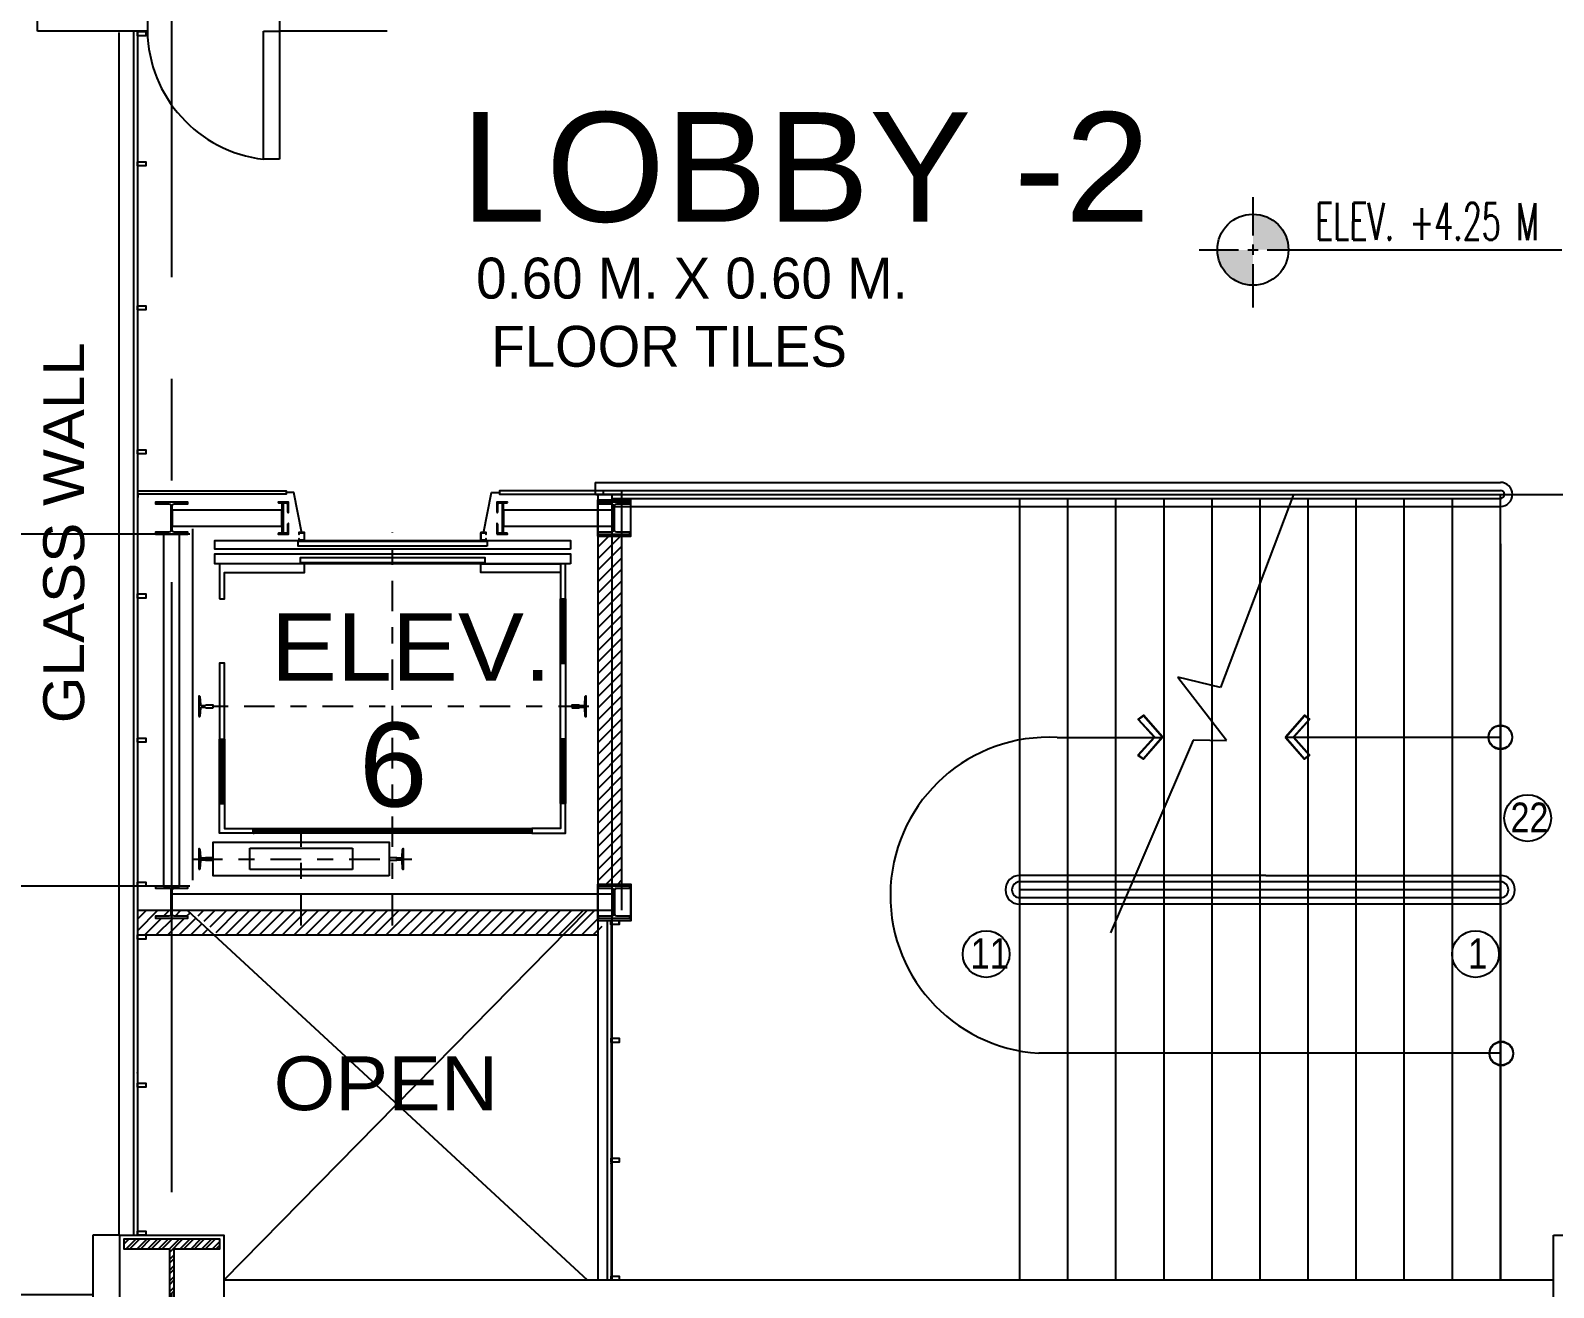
# Model space of a CAD drawing. Header units: millimetres. Extents: x 2148 to 2681, y 758 to 986.
# Drawn here: x 2321.53 to 2331.04, y 884.07 to 891.92 of the extents above; entities that cross this region are included whole.
import ezdxf

# ---------------------------------------------------------------- set-up
doc = ezdxf.new("R2010")
doc.units = ezdxf.units.MM
for name, pattern in [('ACAD_ISO02W100', [15, 12, -3]), ('CENTER2', [28.575, 19.05, -3.175, 3.175, -3.175]), ('DASHED2', [0.375, 0.25, -0.125])]:
    doc.linetypes.add(name, pattern=pattern)
for name, color, linetype in [('A-Hatch', 253, 'Continuous'), ('A-Mullion', 2, 'Continuous'), ('A-Stairs', 1, 'Continuous'), ('A-Wall', 4, 'Continuous'), ('A-wdw-glaz', 2, 'Continuous'), ('ar elev', 2, 'Continuous'), ('cladding', 2, 'Continuous'), ('COL-EX', 2, 'Continuous'), ('DR', 7, 'Continuous'), ('FIXTURE', 1, 'Continuous'), ('HATCH', 8, 'Continuous'), ('Layer1', 5, 'Continuous'), ('p-boarder', 2, 'Continuous'), ('QUOTE', 2, 'Continuous'), ('S_GRID LINES', 252, 'Continuous'), ('TEXT', 6, 'Continuous')]:
    doc.layers.add(name, color=color, linetype=linetype)
doc.styles.add('100', font='SIMPLEX.shx', dxfattribs={"height": 0.25})
doc.styles.add('ARIALNW', font='ARIALN.TTF')
doc.styles.add('MMTX$0$ESMX$0$X-OPTA1D', font='x-opta1d')
doc.styles.add('SWISS', font='swissl.ttf')
doc.dimstyles.new('DIM 100', dxfattribs={"dimtxt": 0.2, "dimasz": 0.2, "dimexe": 0.1, "dimexo": 0, "dimgap": 0.05, "dimtad": 1, "dimzin": 0, "dimdsep": 46, "dimtxsty": 'ARIALNW', "dimcen": 0.09, "dimclrd": 6, "dimclre": 6, "dimclrt": 13, "dimadec": 0, "dimazin": 0, "dimtfac": 1, "dimtofl": 0, "dimtmove": 2, "dimatfit": 3, "dimfxl": 1, "dimtolj": 1, "dimtzin": 0, "dimarcsym": 0})

# ---------------------------------------------------------------- blocks, each defined once
blk = doc.blocks.new('*D2479')
at = {"layer": 'Defpoints', "color": 0, "transparency": 16777216}
for p in [(2331.3028, 892.0192, 0), (2334.9698, 892.0192), (2330.6595, 889.0209, 0)]:
    blk.add_point(p, dxfattribs=at)
at = {"layer": 'FIXTURE', "color": 6, "lineweight": -2, "transparency": 16777216}
for p, q in [((2331.3028, 892.0192), (2335.0698, 892.0192)), ((2334.9698, 889.2209), (2334.9698, 891.8192)), ((2330.6595, 889.0209), (2335.0698, 889.0209))]:
    blk.add_line(p, q, dxfattribs=at)
at = {"layer": 'FIXTURE', "color": 6, "transparency": 16777216}
for points in [[(2334.9364, 891.8192), (2335.0031, 891.8192), (2334.9698, 892.0192)], [(2334.9364, 889.2209), (2335.0031, 889.2209), (2334.9698, 889.0209)]]:
    blk.add_solid(points, dxfattribs=at)
at = {"layer": 'FIXTURE', "color": 13, "transparency": 16777216, "insert": (2334.7666, 890.5201), "char_height": 0.3, "attachment_point": 5, "rotation": 90, "style": 'ARIALNW'}
blk.add_mtext('\\A1;3.00', dxfattribs=at)
blk = doc.blocks.new('*D2484')
at = {"layer": 'Defpoints', "color": 0, "transparency": 16777216}
for p in [(2316.8408, 888.7736), (2322.5245, 888.7736, 0), (2322.5245, 886.5736, 0)]:
    blk.add_point(p, dxfattribs=at)
at = {"layer": 'FIXTURE', "color": 6, "lineweight": -2, "transparency": 16777216}
for p, q in [((2322.5245, 888.7736), (2316.7408, 888.7736)), ((2316.8408, 886.7736), (2316.8408, 888.5736)), ((2322.5245, 886.5736), (2316.7408, 886.5736))]:
    blk.add_line(p, q, dxfattribs=at)
at = {"layer": 'FIXTURE', "color": 6, "transparency": 16777216}
for points in [[(2316.8075, 888.5736), (2316.8741, 888.5736), (2316.8408, 888.7736)], [(2316.8075, 886.7736), (2316.8741, 886.7736), (2316.8408, 886.5736)]]:
    blk.add_solid(points, dxfattribs=at)
at = {"layer": 'FIXTURE', "color": 13, "transparency": 16777216, "insert": (2316.6376, 887.6736), "char_height": 0.3, "attachment_point": 5, "rotation": 90, "style": 'ARIALNW'}
blk.add_mtext('\\A1;2.20', dxfattribs=at)
blk = doc.blocks.new('*D2485')
at = {"layer": 'Defpoints', "color": 0, "transparency": 16777216}
for p in [(2322.0823, 886.5736), (2316.8408, 884.0205), (2321.9195, 884.0205, 0)]:
    blk.add_point(p, dxfattribs=at)
at = {"layer": 'FIXTURE', "color": 6, "lineweight": -2, "transparency": 16777216}
for p, q in [((2322.0823, 886.5736), (2316.7408, 886.5736)), ((2316.8408, 886.3736), (2316.8408, 884.2205)), ((2321.9195, 884.0205), (2316.7408, 884.0205))]:
    blk.add_line(p, q, dxfattribs=at)
at = {"layer": 'FIXTURE', "color": 6, "transparency": 16777216}
for points in [[(2316.8075, 886.3736), (2316.8741, 886.3736), (2316.8408, 886.5736)], [(2316.8075, 884.2205), (2316.8741, 884.2205), (2316.8408, 884.0205)]]:
    blk.add_solid(points, dxfattribs=at)
at = {"layer": 'FIXTURE', "color": 13, "transparency": 16777216, "insert": (2316.6376, 885.2971), "char_height": 0.3, "attachment_point": 5, "rotation": 90, "style": 'ARIALNW'}
blk.add_mtext('\\A1;2.55', dxfattribs=at)

msp = doc.modelspace()

# ---------------------------------------------------------------- hatches: boundary and pattern name
at = {"layer": 'A-Hatch'}
h = msp.add_hatch(dxfattribs=at)
h.set_pattern_fill('ANSI32', color=256, scale=0.005, style=0)
h.set_pattern_definition([(45, (32.251856, 3e-13), (-0.0336759605, 0.0336759605), []), (45, (32.274306, 3e-13), (-0.0336759605, 0.0336759605), [])])
h.paths.add_polyline_path([(2322.4274167, 884.308508), (2322.7124167, 884.308508), (2322.7124167, 884.368508), (2322.1124167, 884.368508), (2322.1124167, 884.308508), (2322.3974167, 884.308508), (2322.3974167, 883.728508), (2322.1124167, 883.728508), (2322.1124167, 883.668508), (2322.7124167, 883.668508), (2322.7124167, 883.728508), (2322.4274167, 883.728508)])
at = {"layer": 'HATCH'}
h = msp.add_hatch(dxfattribs=at)
h.set_pattern_fill('ANSI31', color=256, scale=0.016, style=0)
h.set_pattern_definition([(45, (-332.85377, 112.380505), (-0.0359210245, 0.0359210245), [])])
h.paths.add_polyline_path([(2325.0714611, 886.5853928), (2325.1486391, 886.5853928), (2325.1490279, 888.7599688), (2325.0714492, 888.7599688)])
h.paths.add_polyline_path([(2325.1486391, 886.5853928), (2325.2214612, 886.5853928), (2325.2214492, 888.7599688), (2325.1490279, 888.7599688)])
h = msp.add_hatch(dxfattribs=at)
h.set_pattern_fill('ANSI31', color=256, scale=0.016, style=0)
h.set_pattern_definition([(45, (32.251856, -5e-07), (-0.0359210245, 0.0359210245), [])])
h.paths.add_polyline_path([(2322.6756505, 886.2690856), (2322.508478, 886.4236078), (2322.4162536, 886.4236078), (2322.4162536, 886.398728), (2322.4178128, 886.3924913), (2322.4224904, 886.3878138), (2322.4287271, 886.3862546), (2322.5129227, 886.3862546), (2322.5129227, 886.3737812), (2322.4124173, 886.3737812), (2322.4124173, 886.2690856)])
h.paths.add_polyline_path([(2322.4124173, 886.2690856), (2322.4124173, 886.3737812), (2322.3117887, 886.3737812), (2322.3117887, 886.3862546), (2322.3944252, 886.3862546), (2322.402221, 886.3878138), (2322.4068986, 886.3924913), (2322.4084578, 886.398728), (2322.4084578, 886.4236078), (2322.1998849, 886.4236078), (2322.1998849, 886.2690856), (2322.2512282, 886.2690856)])
h = msp.add_hatch(dxfattribs=at)
h.set_pattern_fill('ANSI31', color=256, scale=0.016, style=0)
h.set_pattern_definition([(45, (32.249755, -5e-07), (-0.0359210245, 0.0359210245), [])])
h.paths.add_polyline_path([(2325.0984241, 886.2736749), (2325.0984241, 886.3603933), (2325.0693485, 886.3603933), (2325.0693485, 886.4236749), (2322.5422117, 886.4236749), (2322.5422117, 886.4204985), (2322.7010553, 886.2736749)])
at = {"layer": 'Layer1'}
for points in [[(2329.1611891, 890.7707595), (2329.1609535, 890.5487558), (2329.3829571, 890.5485202, 0.414213562)], [(2329.1607517, 890.3256524), (2329.1609709, 890.5481571), (2328.9389837, 890.5478917, 0.414213562)]]:
    msp.add_hatch(color=32, dxfattribs=at).paths.add_polyline_path(points)

# ---------------------------------------------------------------- linework, layer by layer
for p, q in [((2322.9842481, 891.1145249, 0), (2322.9842481, 891.9145249, 0)), ((2322.9842481, 891.9145249, 0), (2323.0842481, 891.9145249, 0)), ((2323.0842481, 891.9145249, 0), (2323.0842481, 891.1145249, 0)), ((2323.0842481, 891.1145249, 0), (2322.9842481, 891.1145249, 0))]:
    msp.add_line(p, q)
at = {"ltscale": 0.05}
for p, q in [((2322.1998843, 889.0172577, 0), (2322.1998843, 889.0011206, 0)), ((2322.5422116, 886.6120781, 0), (2322.5422116, 888.8063899, 0))]:
    msp.add_line(p, q, dxfattribs=at)
for centre in [(2330.8759863, 886.999315, 0), (2327.4952535, 886.1498269, 0), (2330.5505788, 886.1498269, 0)]:
    msp.add_circle(centre, 0.1459092, dxfattribs=at)
at = {"layer": 'A-Mullion'}
for points, elevation in [([(2322.1977836, 891.9118877), (2322.249127, 891.9118877), (2322.249127, 891.8862163), (2322.1977836, 891.8862163)], 0), ([(2322.1977836, 891.0992792), (2322.249127, 891.0992792), (2322.249127, 891.0736078), (2322.1977836, 891.0736078)], 0), ([(2322.1977836, 890.1992792), (2322.249127, 890.1992792), (2322.249127, 890.1736078), (2322.1977836, 890.1736078)], 0), ([(2322.1977836, 889.2992792), (2322.249127, 889.2992792), (2322.249127, 889.2736078), (2322.1977836, 889.2736078)], 0), ([(2322.1977836, 888.3992792), (2322.249127, 888.3992792), (2322.249127, 888.3736078), (2322.1977836, 888.3736078)], 0), ([(2322.1977836, 887.4992792), (2322.249127, 887.4992792), (2322.249127, 887.4736078), (2322.1977836, 887.4736078)], 0), ([(2322.1977836, 886.5992792), (2322.249127, 886.5992792), (2322.249127, 886.5736078), (2322.1977836, 886.5736078)], -0.0000001), ([(2325.1519271, 886.3603933), (2325.2032705, 886.3603933), (2325.2032705, 886.3347219), (2325.1519271, 886.3347219)], 0), ([(2325.1540278, 886.3603938), (2325.2053712, 886.3603938), (2325.2053712, 886.3347224), (2325.1540278, 886.3347224)], 0), ([(2325.1540278, 885.6242594), (2325.2053712, 885.6242594), (2325.2053712, 885.598588), (2325.1540278, 885.598588)], 0), ([(2322.1977836, 885.3441323), (2322.249127, 885.3441323), (2322.249127, 885.3184609), (2322.1977836, 885.3184609)], 0), ([(2325.1540278, 884.8752892), (2325.2053712, 884.8752892), (2325.2053712, 884.8496178), (2325.1540278, 884.8496178)], 0), ([(2322.1977836, 884.4191789), (2322.249127, 884.4191789), (2322.249127, 884.3935075), (2322.1977836, 884.3935075)], 0), ([(2325.1540278, 884.1391548), (2325.2053712, 884.1391548), (2325.2053712, 884.1134834), (2325.1540278, 884.1134834)], 0)]:
    msp.add_lwpolyline(points, close=True, dxfattribs=dict(at, elevation=elevation))
msp.add_lwpolyline([(2322.1977836, 886.2690856), (2322.249127, 886.2690856), (2322.249127, 886.2434143), (2322.1977836, 886.2434143)], close=True, dxfattribs=at)
at = {"layer": 'A-Stairs', "ltscale": 10}
for p, q in [((2325.0556162, 889.095938, 0.0000005), (2330.7059022, 889.095938, 0)), ((2325.0578474, 889.020938, 0), (2330.6595394, 889.020938, 0)), ((2325.1056162, 889.045938, 0.0000005), (2330.7059022, 889.045938, 0)), ((2329.4143178, 889.020938, 0), (2328.9585565, 887.8146465, -0.0000001)), ((2330.7058879, 884.1134834, 0), (2330.7058879, 889.020938, 0)), ((2325.1576996, 888.995938, 0), (2330.2205374, 888.995938, 0)), ((2325.1576999, 888.945938, 0), (2330.2016464, 888.945938, 0)), ((2327.7058879, 884.1134834, 0), (2327.7058879, 888.9938839, 0)), ((2328.0058879, 884.1134834, 0), (2328.0058879, 888.9971338, 0)), ((2328.3058879, 884.1134834, 0), (2328.3058879, 888.9971338, 0)), ((2328.3058879, 884.1134834, 0), (2328.3058879, 888.9971338, 0)), ((2328.6058879, 884.1134834, 0), (2328.6058879, 888.9971338, 0)), ((2328.6058879, 884.1134834, 0), (2328.6058879, 888.9971338, 0)), ((2328.9058879, 884.1134834, 0), (2328.9058879, 888.9971338, 0)), ((2328.9058879, 884.1134834, 0), (2328.9058879, 888.9971338, 0)), ((2329.2058879, 884.1134834, 0), (2329.2058879, 888.9971338, 0)), ((2329.2058879, 884.1134834, 0), (2329.2058879, 888.9971338, 0)), ((2329.5058879, 884.1134834, 0), (2329.5058879, 888.9971338, 0)), ((2329.5058879, 884.1134834, 0), (2329.5058879, 888.9971338, 0)), ((2329.8058879, 884.1134834, 0), (2329.8058879, 888.9971338, 0)), ((2329.8058879, 884.1134834, 0), (2329.8058879, 888.9971338, 0)), ((2330.1058879, 884.1134834, 0), (2330.1058879, 888.9971338, 0)), ((2330.1058879, 884.1134834, 0), (2330.1058879, 888.9971338, 0)), ((2330.2016464, 888.945938, 0), (2330.7058879, 888.945938, 0)), ((2330.2205374, 888.995938, 0), (2330.7058879, 888.995938, 0)), ((2330.4058879, 884.1134834, 0), (2330.4058879, 888.9971338, 0)), ((2330.7058879, 884.1134834, 0), (2330.7058879, 888.800938, 0)), ((2330.7058879, 888.7127288, 0), (2330.7058879, 884.1134834, 0)), ((2328.9585565, 887.8146465, -0.0000001), (2328.692537, 887.8789969, -0.0000001)), ((2328.692537, 887.8789969, -0.0000001), (2328.9962042, 887.4865478, -0.0000001)), ((2328.7880222, 887.4865478, -0.0000001), (2328.2721105, 886.282621, -0.0000001)), ((2328.9962042, 887.4819981, -0.0000001), (2328.7880222, 887.4865478, -0.0000001)), ((2329.241482, 886.6413086, 0), (2327.7058879, 886.6413086, 0)), ((2329.224341, 886.6013086, 0), (2327.7058879, 886.6013086, 0)), ((2330.7058879, 886.5513086, 0), (2327.7058879, 886.5513086, 0)), ((2330.7058879, 886.6013086, 0), (2329.224341, 886.6013086, 0)), ((2329.241482, 886.6413086, 0), (2330.7058879, 886.6413086, 0)), ((2330.7058879, 886.5013086, 0), (2327.7058879, 886.5013086, 0)), ((2330.7058879, 886.4613086, 0), (2327.7058879, 886.4613086, 0))]:
    msp.add_line(p, q, dxfattribs=at)
at = {"layer": 'A-Stairs', "ltscale": 10, "extrusion": (9.15514e-08, 0, 1)}
msp.add_arc((2330.7059022, 889.020938, 0.0002134), 0.075, 270, 90, dxfattribs=at)
at = {"layer": 'A-Stairs', "ltscale": 10, "extrusion": (9.50356e-08, -1.35398e-21, 1)}
msp.add_arc((2330.7059022, 889.020938, 0.0002215), 0.025, 270, 90, dxfattribs=at)
at = {"layer": 'A-Stairs', "ltscale": 10}
for centre, radius, start, end in [((2327.7058879, 886.5513086, 0), 0.09, 90, 270), ((2327.7058879, 886.5513086, -0.0000088), 0.05, 90, 270), ((2330.7058879, 886.5513086, -0.0000082), 0.09, 270, 90), ((2330.7058879, 886.5513086, -0.0000086), 0.05, 270, 90)]:
    msp.add_arc(centre, radius, start, end, dxfattribs=at)
at = {"layer": 'A-Wall', "ltscale": 10}
for p, q in [((2321.5740071, 891.9145249, 0), (2321.5740071, 894.928508, 0)), ((2322.2592027, 892.1210246, 0), (2322.2592027, 891.9145249, 0)), ((2323.0842481, 892.1210246, 0), (2323.0842481, 891.9145249, 0)), ((2322.2592027, 891.9145249, 0), (2321.5740071, 891.9145249, 0)), ((2323.7557136, 891.9145249, 0), (2323.0842481, 891.9145249, 0)), ((2325.1576995, 889.020938, 0), (2325.0076995, 889.0209372, 0)), ((2325.2193342, 889.0209376, 0), (2325.0693342, 889.0209367, 0)), ((2325.071435, 889.020938, 0), (2325.0714484, 886.5736083, 0)), ((2325.219347, 889.0183851, 0), (2325.069347, 889.0183843, 0)), ((2322.1998843, 886.4236083, 0.0000001), (2325.1577137, 886.4236083, 0.0000001)), ((2322.1977836, 886.2690856, 0.0000001), (2325.069282, 886.2690856, 0.0000001)), ((2322.0874167, 884.393508, 0), (2321.9194827, 884.393508, 0)), ((2321.9194834, 884.393508, 0), (2321.9194834, 882.5741887, 0)), ((2331.0374167, 884.1134834, 0), (2322.7374167, 884.1134834, 0))]:
    msp.add_line(p, q, dxfattribs=at)
at = {"layer": 'A-Wall'}
msp.add_line((2325.2214493, 886.4236083, 0.0000001), (2325.2214493, 889.020938, 0), dxfattribs=at)
for p in [(2325.1519271, 886.3475576, 0), (2325.1540278, 886.3475581, 0), (2325.1540278, 885.6114237, 0), (2322.1977836, 885.4085576, 0), (2325.1540278, 884.841382, 0), (2322.1977836, 884.4063432, 0)]:
    msp.add_point(p, dxfattribs=at)
at = {"layer": 'A-wdw-glaz', "ltscale": 10}
for p, q in [((2322.1748843, 884.393508, 0), (2322.1748843, 891.9145249, 0)), ((2322.1998843, 884.393508, 0), (2322.1998843, 891.9145249, 0))]:
    msp.add_line(p, q, dxfattribs=at)
at = {"layer": 'ar elev'}
msp.add_line((2325.2193613, 889.043094, 0), (2325.2193613, 889.0228247, 0), dxfattribs=at)
at = {"layer": 'ar elev', "color": 8, "linetype": 'CENTER2', "ltscale": 0.01}
for p, q in [((2323.7897593, 886.3287898, -0.0000001), (2323.7897593, 888.7829361, -0.0000001)), ((2325.0152732, 887.696189, -0.0000001), (2322.5642454, 887.696189, -0.0000001)), ((2323.2191002, 886.3287898, -0.0000001), (2323.2191001, 886.899449, -0.0000001)), ((2322.5379307, 886.7435312, -0.0000001), (2323.9523002, 886.7435312, -0.0000001))]:
    msp.add_line(p, q, dxfattribs=at)
at = {"layer": 'ar elev'}
for points, elevation in [([(2322.1977836, 889.043094), (2323.1251375, 889.043094), (2323.1251375, 889.0228247), (2322.1977836, 889.0228247)], 0), ([(2323.2233656, 888.7780337), (2323.1734719, 889.0337389), (2323.1235782, 889.0337389)], 0), ([(2324.3584472, 888.7780337), (2324.4083409, 889.0337389), (2324.4582346, 889.0337389)], 0), ([(2325.2193613, 889.043094), (2324.4582347, 889.043094), (2324.4582347, 889.0228247), (2325.2193613, 889.0228247)], 0), ([(2324.899894, 888.6784711), (2322.6796245, 888.6784711), (2322.6796245, 888.7330423), (2324.899894, 888.7330424), (2324.899894, 888.6784712)], -0.0000001), ([(2322.7092489, 888.3697539), (2322.7404325, 888.3697539), (2322.7404325, 888.5334676), (2323.2393694, 888.5334676), (2323.2393694, 888.5880388), (2322.7092489, 888.5880388), (2322.7092489, 888.3697539)], -0.0000001), ([(2322.919738, 886.9337509), (2322.919738, 886.9041265), (2322.7092489, 886.9041265), (2322.7092489, 887.0896687), (2322.7404325, 887.0896687), (2322.7404325, 886.9337509), (2322.919738, 886.9337509)], -0.0000001), ([(2324.6597806, 886.9337509), (2324.6597806, 886.9041265), (2324.8702697, 886.9041265), (2324.8702697, 887.0896687), (2324.8390861, 887.0896687), (2324.8390861, 886.9337509), (2324.6597806, 886.9337509)], -0.0000001)]:
    msp.add_lwpolyline(points, dxfattribs=dict(at, elevation=elevation))
for points, elevation in [([(2322.3923238, 888.7858296), (2322.3096874, 888.7858296), (2322.3096874, 888.7733562), (2322.5108214, 888.7733562), (2322.5108214, 888.7858296), (2322.4266257, 888.7858296), (2322.420389, 888.7873888), (2322.4157115, 888.7920663), (2322.4141523, 888.798303), (2322.4141523, 888.9479841), (2322.4157115, 888.95578), (2322.420389, 888.9604576), (2322.4266257, 888.9620167), (2322.5108214, 888.9620167), (2322.5108214, 888.972931), (2322.3096874, 888.972931), (2322.3096874, 888.9620167), (2322.3923238, 888.9620167), (2322.4001197, 888.9604576), (2322.4047973, 888.95578), (2322.4063564, 888.9479841), (2322.4063564, 888.798303), (2322.4047973, 888.7920663), (2322.4001197, 888.7873888)], 0), ([(2323.1329334, 888.9651351), (2323.1344926, 888.9588984), (2323.1344926, 888.912123), (2323.1360518, 888.9090047), (2323.1391701, 888.9090047), (2323.1407293, 888.9090047), (2323.1407293, 888.972931), (2323.0752438, 888.972931), (2323.0752438, 888.9713718), (2323.076803, 888.9682535), (2323.0799213, 888.9682535), (2323.1266967, 888.9682535)], 0), ([(2323.0986315, 888.7795929), (2323.1079865, 888.7795929), (2323.1079865, 888.9682535), (2323.0986315, 888.9682535)], 0), ([(2324.4410838, 888.9090047), (2324.4457613, 888.9090047), (2324.4473205, 888.9121231), (2324.4473205, 888.9588984), (2324.4488797, 888.9651351), (2324.4551164, 888.9682535), (2324.5050101, 888.9682535), (2324.5065692, 888.9713718), (2324.5065692, 888.972931), (2324.4410838, 888.972931)], 0), ([(2324.4738265, 888.7795929), (2324.4831816, 888.7795929), (2324.4831816, 888.9682535), (2324.4738265, 888.9682535)], 0), ([(2325.0693484, 888.7599683), (2325.2777663, 888.7599683), (2325.2777663, 888.9849673), (2325.0693484, 888.9849673)], 0), ([(2325.0709917, 888.7733562), (2325.2721257, 888.7733562), (2325.2721257, 888.7858297), (2325.1894892, 888.7858296), (2325.1816933, 888.7873888), (2325.1770158, 888.7920664), (2325.1754566, 888.7983031), (2325.1754566, 888.9479842), (2325.1770158, 888.9557801), (2325.1816933, 888.9604576), (2325.1894892, 888.9620168), (2325.2721257, 888.9620168), (2325.2721257, 888.972931), (2325.0709917, 888.972931), (2325.0709917, 888.9620168), (2325.1551873, 888.9620168), (2325.161424, 888.9604576), (2325.1661015, 888.9557801), (2325.1676607, 888.9479842), (2325.1676607, 888.7983031), (2325.1661015, 888.7920664), (2325.161424, 888.7873888), (2325.1551873, 888.7858296), (2325.0709917, 888.7858296)], 0), ([(2323.0752438, 888.7749154), (2323.0752438, 888.7733562), (2323.1407293, 888.7733562), (2323.1407293, 888.8388417), (2323.1391701, 888.8388417), (2323.1360518, 888.8372825), (2323.1344926, 888.8341641), (2323.1344926, 888.7873888), (2323.1329334, 888.7827113), (2323.1266967, 888.7795929), (2323.0799213, 888.7795929), (2323.076803, 888.7780337)], 0), ([(2324.4410838, 888.7733562), (2324.5065692, 888.7733562), (2324.5065692, 888.7749154), (2324.5050101, 888.7780338), (2324.5018917, 888.7795929), (2324.4551164, 888.7795929), (2324.4488797, 888.7827113), (2324.4473205, 888.7873888), (2324.4473205, 888.8341642), (2324.4457613, 888.8372825), (2324.4426429, 888.8388417), (2324.4410838, 888.8388417)], 0), ([(2323.2050674, 888.7346015), (2323.2081857, 888.7330424), (2323.2362509, 888.7330424), (2323.2393693, 888.7346015), (2323.2393693, 888.7361607), (2323.2393693, 888.7798177), (2323.2393693, 888.782936), (2323.2362509, 888.782936), (2323.2081857, 888.782936), (2323.2050674, 888.782936), (2323.2050674, 888.773581), (2323.2066265, 888.773581), (2323.2066265, 888.7813769), (2323.2378101, 888.7813769), (2323.2378101, 888.7361607), (2323.2066265, 888.7361607), (2323.2066265, 888.7439566), (2323.2050674, 888.7439566)], -0.0000001), ([(2324.3432673, 888.7330424), (2324.3713325, 888.7330424), (2324.3744509, 888.7346015), (2324.3744509, 888.7361607), (2324.3744509, 888.7439566), (2324.3728917, 888.7439566), (2324.3728917, 888.7361607), (2324.3417081, 888.7361607), (2324.3417081, 888.7813769), (2324.3728917, 888.7813769), (2324.3728917, 888.773581), (2324.3744509, 888.773581), (2324.3744509, 888.7798177), (2324.3744509, 888.7829361), (2324.3713325, 888.7829361), (2324.3432673, 888.7829361), (2324.340149, 888.7829361), (2324.340149, 888.7798177), (2324.340149, 888.7361607), (2324.340149, 888.7346015)], -0.0000001), ([(2324.899894, 888.5880388), (2322.6796245, 888.5880388), (2322.6796245, 888.6488467), (2324.899894, 888.6488467)], -0.0000001), ([(2324.3806878, 888.6971813), (2323.20039, 888.6971813), (2323.20039, 888.729924), (2324.3806878, 888.729924)], -0.0000001), ([(2324.365096, 888.5927163), (2323.2144226, 888.5927163), (2323.2144226, 888.6270182), (2324.365096, 888.6270182)], -0.0000001), ([(2324.8390861, 888.5334676), (2324.3401491, 888.5334676), (2324.3401491, 888.5880388), (2324.8390861, 888.5880388)], -0.0000001), ([(2324.8390861, 888.3697539), (2324.8702697, 888.3697539), (2324.8702697, 888.5880388), (2324.8390861, 888.5880388)], -0.0000001), ([(2322.7092489, 887.4919366), (2322.7404325, 887.4919366), (2322.7404325, 887.9674859), (2322.7092489, 887.9674859)], -0.0000001), ([(2324.8702697, 887.4919367), (2324.8390861, 887.4919367), (2324.8390861, 887.9674859), (2324.8702697, 887.9674859)], -0.0000001), ([(2323.76949, 886.6390663), (2322.6702695, 886.6390663), (2322.6702695, 886.8479961), (2323.76949, 886.8479961)], -0.0000001), ([(2322.9259747, 886.9041265), (2322.919738, 886.9041265), (2322.919738, 886.9041265), (2322.9259747, 886.9041265)], -0.0000001), ([(2322.3923239, 886.3862546), (2322.3096874, 886.3862546), (2322.3096874, 886.3737812), (2322.5108214, 886.3737812), (2322.5108214, 886.3862546), (2322.4266258, 886.3862546), (2322.4203891, 886.3878138), (2322.4157115, 886.3924913), (2322.4141524, 886.398728), (2322.4141524, 886.5484091), (2322.4157115, 886.5546459), (2322.4203891, 886.5608826), (2322.4266258, 886.5624417), (2322.5108214, 886.5624417), (2322.5108214, 886.573356), (2322.3096874, 886.573356), (2322.3096874, 886.5624417), (2322.3923239, 886.5624417), (2322.4001198, 886.5608826), (2322.4047973, 886.5546459), (2322.4063565, 886.5484091), (2322.4063565, 886.398728), (2322.4047973, 886.3924913), (2322.4001198, 886.3878138)], 0), ([(2322.4047973, 886.5546459), (2322.4063565, 886.5484091), (2322.4063565, 886.398728), (2322.4047973, 886.3924913), (2322.4001198, 886.3878138), (2322.3923239, 886.3862546), (2322.3096874, 886.3862546), (2322.3096874, 886.3737812), (2322.5108214, 886.3737812), (2322.5108214, 886.3862546), (2322.4266258, 886.3862546), (2322.4203891, 886.3878138), (2322.4157115, 886.3924913), (2322.4141524, 886.398728), (2322.4141524, 886.5484091), (2322.4157115, 886.5546459), (2322.4203891, 886.5608826), (2322.4266258, 886.5624417), (2322.5108214, 886.5624417), (2322.5108214, 886.573356), (2322.3096874, 886.573356), (2322.3096874, 886.5624417), (2322.3923239, 886.5624417), (2322.4001198, 886.5608826)], 0), ([(2325.0693485, 886.3603933), (2325.2777664, 886.3603933), (2325.2777664, 886.5853923), (2325.0693485, 886.5853923)], 0), ([(2325.0709917, 886.3737812), (2325.2721257, 886.3737812), (2325.2721257, 886.3862547), (2325.1894893, 886.3862547), (2325.1816934, 886.3878138), (2325.1770158, 886.3924914), (2325.1754567, 886.3987281), (2325.1754566, 886.5484092), (2325.1770158, 886.5562051), (2325.1816934, 886.5608826), (2325.1894893, 886.5624418), (2325.2721257, 886.5624418), (2325.2721257, 886.573356), (2325.0709917, 886.573356), (2325.0709917, 886.5624418), (2325.1551873, 886.5624418), (2325.161424, 886.5608826), (2325.1661016, 886.5562051), (2325.1676608, 886.5484092), (2325.1676608, 886.3987281), (2325.1661016, 886.3924914), (2325.161424, 886.3878138), (2325.1551873, 886.3862547), (2325.0709917, 886.3862547)], 0), ([(2325.0714492, 886.3603938), (2325.2798671, 886.3603938), (2325.2798671, 886.5853928), (2325.0714492, 886.5853928)], 0), ([(2325.0730925, 886.3737817), (2325.2742265, 886.3737817), (2325.2742265, 886.3862552), (2325.19159, 886.3862551), (2325.1837941, 886.3878143), (2325.1791166, 886.3924919), (2325.1775574, 886.3987286), (2325.1775574, 886.5484097), (2325.1791166, 886.5562056), (2325.1837941, 886.5608831), (2325.19159, 886.5624423), (2325.2742265, 886.5624423), (2325.2742265, 886.5733565), (2325.0730925, 886.5733565), (2325.0730925, 886.5624423), (2325.1572881, 886.5624423), (2325.1635248, 886.5608831), (2325.1682023, 886.5562056), (2325.1697615, 886.5484097), (2325.1697615, 886.3987286), (2325.1682024, 886.3924919), (2325.1635248, 886.3878143), (2325.1572881, 886.3862551), (2325.0730925, 886.3862551)], 0)]:
    msp.add_lwpolyline(points, close=True, dxfattribs=dict(at, elevation=elevation))
at = {"layer": 'ar elev', "color": 3, "elevation": 0}
for points in [[(2322.4141523, 888.8232499), (2323.0986315, 888.8232499), (2323.0986315, 888.9230373), (2322.4141523, 888.9230373)], [(2324.4831816, 888.8232499), (2325.1676607, 888.8232499), (2325.1676607, 888.9230373), (2324.4831816, 888.9230373)], [(2322.3595811, 886.573356), (2322.4593685, 886.573356), (2322.4593685, 888.7733562), (2322.3595811, 888.7733562)], [(2322.4063565, 886.4236749), (2325.1598649, 886.4236749), (2325.1598649, 886.5234623), (2322.4063565, 886.5234623)]]:
    msp.add_lwpolyline(points, close=True, dxfattribs=at)
at = {"layer": 'ar elev', "color": 8, "elevation": -0.0000001}
for points in [[(2324.8702697, 887.967486), (2324.8390861, 887.967486), (2324.8390861, 888.3697539), (2324.8702697, 888.3697539)], [(2324.8609146, 887.967486), (2324.8500003, 887.967486), (2324.8500003, 888.3697539), (2324.8609146, 888.3697539)], [(2322.5813963, 887.6338218), (2322.5845147, 887.6338218), (2322.587633, 887.6338218), (2322.5891922, 887.6369402), (2322.5923106, 887.6852747), (2322.5938697, 887.6899522), (2322.5985473, 887.6915114), (2322.6203758, 887.6915114), (2322.6250533, 887.6883931), (2322.6406451, 887.6883931), (2322.6687103, 887.6883931), (2322.6702695, 887.6899522), (2322.6702695, 887.7039848), (2322.6687103, 887.7039848), (2322.6250533, 887.7039848), (2322.6203758, 887.7008665), (2322.5985473, 887.7008665), (2322.5938697, 887.7039848), (2322.5923106, 887.7086624), (2322.5891922, 887.7569969), (2322.587633, 887.7585561), (2322.5845147, 887.7601153), (2322.5813963, 887.7601153)], [(2324.9092491, 887.6899523), (2324.9108083, 887.6883931), (2324.9544653, 887.6883931), (2324.9544653, 887.6899523), (2324.9591428, 887.6915115), (2324.9809713, 887.6915115), (2324.9856488, 887.6899523), (2324.987208, 887.6852747), (2324.9903264, 887.6369402), (2324.9918856, 887.6338219), (2324.9981223, 887.6338219), (2324.9981223, 887.7601153), (2324.9950039, 887.7601153), (2324.9918856, 887.7585561), (2324.9903264, 887.7569969), (2324.987208, 887.7086624), (2324.9856488, 887.7039849), (2324.9809713, 887.7008665), (2324.9591428, 887.7008665), (2324.9544653, 887.7039849), (2324.9388735, 887.7039849), (2324.9108083, 887.7039849), (2324.9092491, 887.7039849)], [(2322.7404325, 887.0896687), (2322.7092489, 887.0896687), (2322.7092489, 887.4919366), (2322.7404325, 887.4919366)], [(2322.7295182, 887.0896687), (2322.7201632, 887.0896687), (2322.7201632, 887.4919366), (2322.7295182, 887.4919366)], [(2324.8702697, 887.0896687), (2324.8390861, 887.0896687), (2324.8390861, 887.4919367), (2324.8702697, 887.4919367)], [(2324.8609146, 887.0896687), (2324.8500004, 887.0896687), (2324.8500004, 887.4919367), (2324.8609146, 887.4919367)], [(2324.6597806, 886.9041265), (2322.919738, 886.9041265), (2322.919738, 886.9337509), (2324.6597806, 886.9337509)], [(2324.6597806, 886.9134816), (2322.919738, 886.9134816), (2322.919738, 886.9243958), (2324.6597806, 886.9243958)], [(2322.5813963, 886.6796049), (2322.5845147, 886.6796049), (2322.587633, 886.6811641), (2322.5891922, 886.6842824), (2322.5923106, 886.7326169), (2322.5938698, 886.7372945), (2322.5985473, 886.7388536), (2322.6203758, 886.7388536), (2322.6250533, 886.7357353), (2322.6687103, 886.7357353), (2322.6702695, 886.7372945), (2322.6702695, 886.7513271), (2322.6250533, 886.7513271), (2322.6203758, 886.7482087), (2322.5985473, 886.7482087), (2322.5938698, 886.7513271), (2322.5923106, 886.7560046), (2322.5891922, 886.8027799), (2322.587633, 886.8058983), (2322.5845147, 886.8074575), (2322.5813963, 886.8074575)], [(2323.8193837, 886.7388537), (2323.8412122, 886.7388537), (2323.8458897, 886.7372945), (2323.8474489, 886.7326169), (2323.8505673, 886.6842824), (2323.8521264, 886.6811641), (2323.8552448, 886.6796049), (2323.8583631, 886.6796049), (2323.8583631, 886.8074575), (2323.8552448, 886.8074575), (2323.8521264, 886.8058983), (2323.8505673, 886.80278), (2323.8474489, 886.7560046), (2323.8458897, 886.7513271), (2323.8412122, 886.7482087), (2323.8193837, 886.7482087), (2323.8147062, 886.7513271), (2323.7710492, 886.7513271), (2323.76949, 886.7513271), (2323.76949, 886.7372945), (2323.7710492, 886.7357353), (2323.8147062, 886.7357353)]]:
    msp.add_lwpolyline(points, close=True, dxfattribs=at)
at = {"layer": 'ar elev', "linetype": 'ACAD_ISO02W100', "ltscale": 0.3, "elevation": -0.0000001}
msp.add_lwpolyline([(2323.5402908, 886.6780457), (2322.8994687, 886.6780457), (2322.8994687, 886.8105758), (2323.5402908, 886.8105758)], close=True, dxfattribs=at)
at = {"layer": 'cladding', "elevation": 0}
for points in [[(2322.0874167, 884.393508), (2322.7374167, 884.393508), (2322.7374167, 883.643508), (2322.0874167, 883.643508)], [(2331.0374167, 884.393508), (2331.7874167, 884.393508), (2331.7874167, 883.643508), (2331.0374167, 883.643508)]]:
    msp.add_lwpolyline(points, close=True, dxfattribs=at)
at = {"layer": 'COL-EX', "elevation": 0}
msp.add_lwpolyline([(2322.4274167, 884.308508), (2322.7124167, 884.308508), (2322.7124167, 884.368508), (2322.1124167, 884.368508), (2322.1124167, 884.308508), (2322.3974167, 884.308508), (2322.3974167, 883.728508), (2322.1124167, 883.728508), (2322.1124167, 883.668508), (2322.7124167, 883.668508), (2322.7124167, 883.728508), (2322.4274167, 883.728508)], close=True, dxfattribs=at)
at = {"layer": 'DR', "ltscale": 10}
msp.add_line((2330.4058879, 884.1134834, 0), (2330.4058879, 888.9971338, 0), dxfattribs=at)
at = {"layer": 'FIXTURE', "linetype": 'DASHED2', "ltscale": 0.3}
for p, q in [((2325.0556162, 889.095938, 0.0000015), (2325.0556162, 889.020938, 0.0000001)), ((2325.1056162, 889.045938, 0.0000005), (2325.1056162, 889.020938, 0.0000001))]:
    msp.add_line(p, q, dxfattribs=at)
at = {"layer": 'HATCH', "linetype": 'ByBlock', "ltscale": 0.5}
for p, q in [((2322.0823407, 884.393508, 0), (2322.0823407, 891.9057503, 0)), ((2325.1576995, 889.020938, 0), (2325.1577265, 884.1134842, 0)), ((2322.5084775, 886.4236083, 0.0000001), (2325.0077265, 884.1134834, 0)), ((2322.7374167, 884.1134834, 0), (2325.0076481, 886.4236083, 0.0000001)), ((2325.0714492, 886.4236754, 0), (2325.071462, 884.1134834, 0))]:
    msp.add_line(p, q, dxfattribs=at)
at = {"layer": 'HATCH', "color": 7, "linetype": 'ByBlock', "ltscale": 0.5, "elevation": 0}
for points in [[(2328.5962185, 887.5058262), (2328.4773227, 887.6420332), (2328.4448978, 887.6173641), (2328.5462478, 887.5058262)], [(2328.5962185, 887.5025764), (2328.4773227, 887.6387834), (2328.4448978, 887.6141143), (2328.5462478, 887.5025764)], [(2329.3635151, 887.5058262), (2329.4824108, 887.6420332), (2329.5148357, 887.6173641), (2329.4134858, 887.5058262)], [(2329.3635151, 887.5025764), (2329.4824108, 887.6387834), (2329.5148357, 887.6141143), (2329.4134858, 887.5025764)], [(2328.5962185, 887.5058262), (2328.4773227, 887.3696192), (2328.4448978, 887.3942883), (2328.5462478, 887.5058262)], [(2328.5962185, 887.5025764), (2328.4773227, 887.3663694), (2328.4448978, 887.3910384), (2328.5462478, 887.5025764)], [(2329.3635151, 887.5058262), (2329.4824108, 887.3696192), (2329.5148357, 887.3942883), (2329.4134858, 887.5058262)], [(2329.3635151, 887.5025764), (2329.4824108, 887.3663694), (2329.5148357, 887.3910384), (2329.4134858, 887.5025764)]]:
    msp.add_lwpolyline(points, dxfattribs=at)
at = {"layer": 'HATCH', "linetype": 'ByBlock', "ltscale": 0.5, "elevation": 0}
for points in [[(2327.9391655, 887.5025764), (2328.5962185, 887.5025764)], [(2330.7058879, 887.5025764), (2329.3635151, 887.5025764)], [(2330.7116845, 885.5305725), (2327.8235, 885.5305725)]]:
    msp.add_lwpolyline(points, dxfattribs=at)
at = {"layer": 'HATCH', "linetype": 'ByBlock', "ltscale": 0.5}
for centre in [(2330.7058879, 887.5058262, 0), (2330.7058879, 887.5025764, 0), (2330.7116845, 885.5305725, 0), (2330.7116845, 885.5273227, 0)]:
    msp.add_circle(centre, 0.0738602, dxfattribs=at)
for centre, radius, start, end in [((2323.0789747, 891.928933, 0), 0.8198986, 181.00691463, 263.36554717), ((2327.885213, 886.5163468, 0), 0.9877042, 86.868706, 266.41775225)]:
    msp.add_arc(centre, radius, start, end, dxfattribs=at)
at = {"layer": 'p-boarder', "ltscale": 10}
for p, q in [((2325.1290278, 886.3603938, 0.0000001), (2325.1290278, 884.1134834, 0)), ((2325.1540278, 886.3603938, 0.0000001), (2325.1540278, 884.1134834, 0))]:
    msp.add_line(p, q, dxfattribs=at)
at = {"layer": 'QUOTE'}
for p, q in [((2329.1605443, 890.8777237, 0), (2329.1608305, 890.6383925, 0)), ((2328.8254887, 890.5496129, 0), (2329.0718015, 890.5493515, 0)), ((2329.1290368, 890.5492908, 0), (2329.1928374, 890.5492231, 0)), ((2329.1608989, 890.5811572, 0), (2329.1609752, 890.5173566, 0)), ((2329.2500727, 890.5491623, 0), (2331.0889245, 890.5477686, 0)), ((2329.1610437, 890.4601213, 0), (2329.1613299, 890.1877901, 0))]:
    msp.add_line(p, q, dxfattribs=at)
msp.add_circle((2329.1609529, 890.5492569, 0), 0.2220038, dxfattribs=at)
at = {"layer": 'S_GRID LINES', "linetype": 'CENTER2', "ltscale": 0.2}
msp.add_line((2322.4124167, 867.518508, 0), (2322.4124167, 903.5418845, 0), dxfattribs=at)

# ---------------------------------------------------------------- texts
at = {"color": 2, "style": 'MMTX$0$ESMX$0$X-OPTA1D', "width": 1.1}
msp.add_text('GLASS WALL', height=0.25536, rotation=90, dxfattribs=at).set_placement((2321.8645595, 887.5917699, 0))
at = {"color": 2, "style": 'MMTX$0$ESMX$0$X-OPTA1D', "text_generation_flag": 6, "width": 1.1}
for s, height, p in [('ELEV.', 0.42, (2323.0305077, 887.8581868, 0)), ('6', 0.525, (2323.5793462, 887.0708957, 0)), ('OPEN', 0.336, (2323.0477187, 885.1748935, 0.0000001))]:
    msp.add_text(s, height=height, rotation=180, dxfattribs=at).set_placement(p)
at = {"color": 2, "insert": (2324.3114182, 890.1571827), "char_height": 0.25536, "width": 11.644719696, "attachment_point": 4, "style": 'MMTX$0$ESMX$0$X-OPTA1D'}
msp.add_mtext('0.60 M. X 0.60 M.\\P FLOOR TILES', dxfattribs=at)
msp.add_mtext('0.60 M. X 0.60 M.\\P FLOOR TILES', dxfattribs=at)
at = {"layer": 'p-boarder', "insert": (2330.2481816, 890.7259252, 0), "char_height": 0.231, "width": 11.654519507, "attachment_point": 5, "rotation": 359.95148746, "style": '100'}
msp.add_mtext('{\\W0.6;ELEV. +4.25 M}', dxfattribs=at)
at = {"layer": 'TEXT', "style": 'SWISS'}
msp.add_text('LOBBY -2', height=0.68445904, rotation=359.98971085, dxfattribs=at).set_placement((2324.2154175, 890.7245355, 0))
at = {"layer": 'TEXT', "attachment_point": 1, "style": 'ARIALNW'}
for s, insert, char_height, width in [('22', (2330.7693366, 887.0961504, 0), 0.1852389, 1.165092241), ('11', (2327.3979562, 886.2484924, 0), 0.189, 1.188748333), ('1', (2330.5035537, 886.2484924, 0), 0.189, 1.188748333)]:
    msp.add_mtext(s, dxfattribs=dict(at, insert=insert, char_height=char_height, width=width))

# ---------------------------------------------------------------- dimensions: what is measured, and where the dimension line sits
at = {"layer": 'FIXTURE'}
for base, p1, p2, picture, middle in [((2334.9697687, 892.0191961), (2330.6595394, 889.020938, 0), (2331.3027502, 892.0191961, 0), '*D2479', (2334.7665968, 890.5200671)), ((2316.8408071, 888.7736083), (2322.5245169, 886.5736083, 0.0000001), (2322.5245169, 888.7736083, 0.0000001), '*D2484', (2316.6376352, 887.6736083)), ((2316.8408071, 884.0205212), (2322.0823407, 886.5736083), (2321.9194828, 884.0205212, 0), '*D2485', (2316.6376352, 885.2970648))]:
    dim = msp.add_linear_dim(base=base, p1=p1, p2=p2, angle=90, dimstyle='DIM 100', override={"dimtxt": 0.3}, dxfattribs=at)
    dim.commit()
    dim.dimension.update_dxf_attribs({"geometry": picture, "text_midpoint": middle})

doc.saveas('drawing.dxf')
